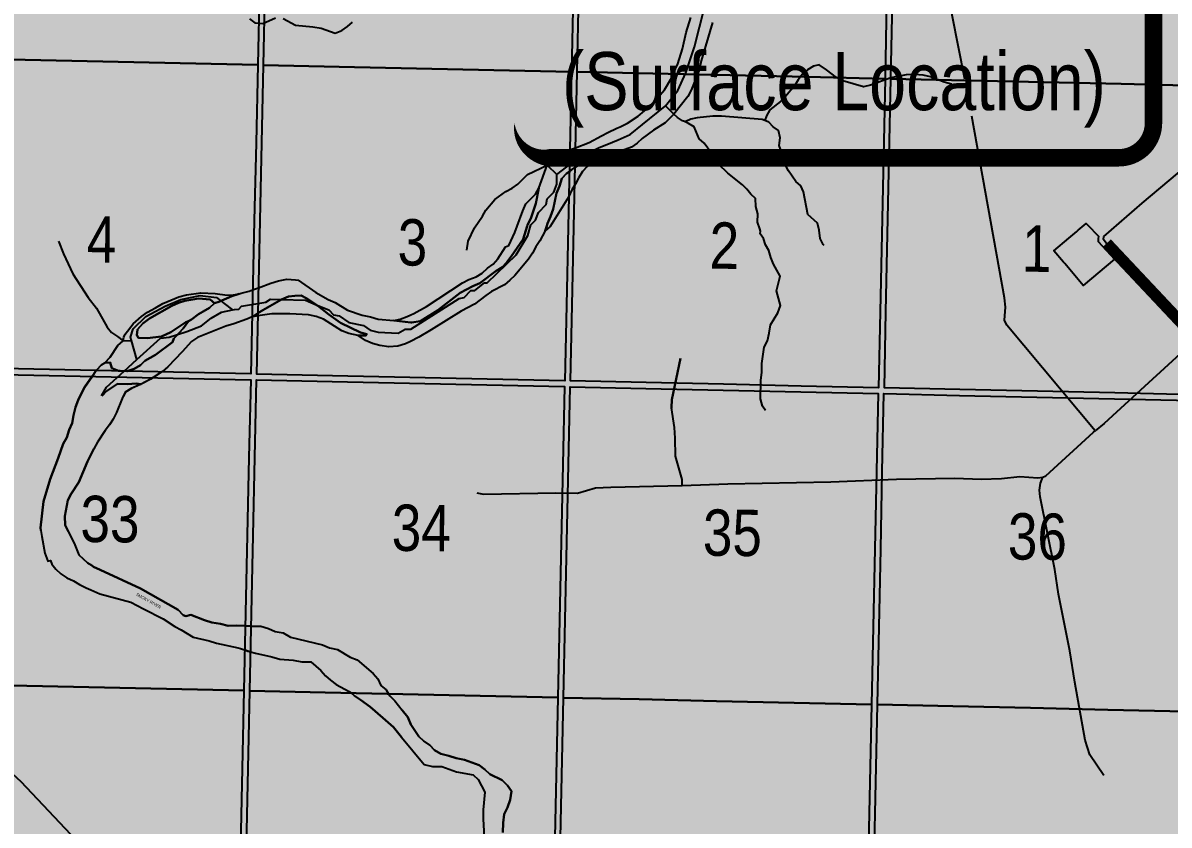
# Model space of a CAD drawing. Extents: x 406396 to 410344, y 6062839 to 6066265.
# Drawn here: x 409497.9 to 409695.2, y 6063198.2 to 6063336.2 of the extents above; entities that cross this region are included whole.
import ezdxf
from ezdxf.enums import TextEntityAlignment as Align

# ---------------------------------------------------------------- set-up
doc = ezdxf.new("R2010")
doc.units = 0
doc.header["$LTSCALE"] = 5
doc.linetypes.add('DASHED2', pattern=[9.525, 6.35, -3.175])
for name, color, linetype in [('CG-NOTES', 7, 'Continuous'), ('P-PROPOSED', 10, 'Continuous'), ('Quarters', 8, 'Continuous'), ('RoadSeg', 57, 'DASHED2'), ('T-WATER', 160, 'Continuous'), ('T-WATER-T', 170, 'Continuous')]:
    doc.layers.add(name, color=color, linetype=linetype)
doc.layers.add('ROUTE-MAP-BACKGROUND-H', color=7, linetype='Continuous', true_color=0xf0ebff)
doc.styles.add('120', font='ARIALN.TTF', dxfattribs={"height": 13})
doc.styles.add('80', font='ARIALN.TTF', dxfattribs={"height": 10})
doc.styles.add('TXT', font='ARIALN.TTF', dxfattribs={"height": 0.2})

# ---------------------------------------------------------------- blocks, each defined once
blk = doc.blocks.new('*U439')
h = blk.add_hatch(color=255)
edge = h.paths.add_edge_path()
edge.add_line((-49, -28.5), (49, -28.5))
edge.add_arc((49, -22.5), 6, 270, 360)
edge.add_line((55, -22.5), (55, 21))
edge.add_arc((49, 21), 6, 0, 90)
edge.add_line((49, 27), (-49, 27))
edge.add_arc((-49, 21), 6, 90, 180)
edge.add_line((-55, 21), (-55, -22.5))
edge.add_arc((-49, -22.5), 6, 180, 270)
at = {"color": 14, "flags": 128}
blk.add_lwpolyline([(-49, -28.5, 3, 3, 0), (49, -28.5, 3, 3, 0.414214), (55, -22.5, 3, 3, 0), (55, 21, 3, 0, 0.414214), (49, 27, 0, 0, 0), (-49, 27, 0, 0, 0.414214), (-55, 21, 0, 0, 0), (-55, -22.5, 0, 3, 0.414214)], format="xyseb", close=True, dxfattribs=at)
at = {"color": 14, "style": '80'}
blk.add_attdef('ENTER_TEXT_001', (-26.85, -4.92), '', height=10, dxfattribs=at)

msp = doc.modelspace()

# ---------------------------------------------------------------- hatches: boundary and pattern name
at = {"layer": 'ROUTE-MAP-BACKGROUND-H'}
h = msp.add_hatch(color=256, dxfattribs=at)
h.dxf.hatch_style = 1
h.paths.add_polyline_path([(410258.66, 6063255.58), (410260.58, 6063368.34), (410268.76, 6064233.9), (408843.43, 6064264.01), (408831.79, 6063292.96), (408823.13, 6062965.95), (408855.63, 6062965.09), (408869, 6062964.74), (410253.21, 6062935.45)])

# ---------------------------------------------------------------- linework, layer by layer
at = {"layer": 'P-PROPOSED', "flags": 128}
msp.add_lwpolyline([(409685.77, 6063295.57), (409680.38, 6063291.03), (409677.21, 6063294.79), (409677, 6063295.05), (409675.34, 6063297.01), (409677.93, 6063299.19), (409679.29, 6063300.33), (409679.54, 6063300.55), (409680.92, 6063301.71), (409681.13, 6063301.5), (409683, 6063299.53), (409682.97, 6063299.07), (409682.94, 6063298.59), (409685.77, 6063295.57)], close=True, dxfattribs=at)
at = {"layer": 'P-PROPOSED', "color": 90, "flags": 128}
msp.add_lwpolyline([(409684.42, 6063298.29, 2, 2, 0), (409699.87, 6063281.86, 2, 2, 0)], format="xyseb", dxfattribs=at)
at = {"layer": 'Quarters'}
for points in [[(409538.3, 6063328.99), (409524.97, 6063329.28), (409511.63, 6063329.57), (409498.3, 6063329.87), (409485.3, 6063330.15), (409485.59, 6063343.53), (409485.89, 6063356.91), (409486.19, 6063370.29), (409486.48, 6063383.67), (409499.48, 6063383.39), (409512.81, 6063383.1), (409526.14, 6063382.81), (409539.47, 6063382.52), (409539.18, 6063369.13), (409538.88, 6063355.75), (409538.59, 6063342.37)], [(409592.29, 6063327.81), (409578.96, 6063328.1), (409565.63, 6063328.39), (409552.3, 6063328.69), (409539.31, 6063328.97), (409539.6, 6063342.35), (409539.89, 6063355.73), (409540.18, 6063369.11), (409540.47, 6063382.49), (409553.46, 6063382.21), (409566.79, 6063381.92), (409580.11, 6063381.63), (409593.44, 6063381.34), (409593.15, 6063367.96), (409592.86, 6063354.57), (409592.58, 6063341.19)], [(409646.28, 6063326.63), (409632.95, 6063326.92), (409619.62, 6063327.21), (409606.29, 6063327.51), (409593.29, 6063327.79), (409593.58, 6063341.17), (409593.87, 6063354.55), (409594.15, 6063367.93), (409594.44, 6063381.31), (409607.43, 6063381.03), (409620.76, 6063380.74), (409634.08, 6063380.45), (409647.41, 6063380.15), (409647.13, 6063366.77), (409646.85, 6063353.39), (409646.56, 6063340.01)], [(409700.27, 6063325.42), (409686.94, 6063325.72), (409673.61, 6063326.02), (409660.28, 6063326.32), (409647.29, 6063326.61), (409647.57, 6063339.99), (409647.85, 6063353.37), (409648.13, 6063366.75), (409648.41, 6063380.13), (409661.4, 6063379.84), (409674.73, 6063379.54), (409688.06, 6063379.24), (409701.38, 6063378.94), (409701.1, 6063365.56), (409700.83, 6063352.18), (409700.55, 6063338.8)], [(409538.3, 6063328.99), (409538.01, 6063315.61), (409537.72, 6063302.23), (409537.43, 6063288.85), (409537.14, 6063275.8), (409523.8, 6063276.09), (409510.46, 6063276.39), (409497.12, 6063276.68), (409484.12, 6063276.96), (409484.41, 6063290.01), (409484.7, 6063303.39), (409485, 6063316.77), (409485.3, 6063330.15), (409498.3, 6063329.87), (409511.63, 6063329.57), (409524.97, 6063329.28)], [(409592.29, 6063327.81), (409592, 6063314.43), (409591.72, 6063301.05), (409591.43, 6063287.67), (409591.15, 6063274.62), (409577.82, 6063274.91), (409564.48, 6063275.21), (409551.15, 6063275.5), (409538.15, 6063275.78), (409538.43, 6063288.83), (409538.72, 6063302.21), (409539.01, 6063315.59), (409539.31, 6063328.97), (409552.3, 6063328.69), (409565.63, 6063328.39), (409578.96, 6063328.1)], [(409646.28, 6063326.63), (409646, 6063313.25), (409645.72, 6063299.87), (409645.44, 6063286.49), (409645.16, 6063273.44), (409631.83, 6063273.73), (409618.49, 6063274.03), (409605.16, 6063274.32), (409592.16, 6063274.6), (409592.43, 6063287.65), (409592.72, 6063301.03), (409593.01, 6063314.41), (409593.29, 6063327.79), (409606.29, 6063327.51), (409619.62, 6063327.21), (409632.95, 6063326.92)], [(409700.27, 6063325.42), (409700, 6063312.04), (409699.72, 6063298.65), (409699.44, 6063285.27), (409699.17, 6063272.23), (409685.84, 6063272.53), (409672.5, 6063272.83), (409659.17, 6063273.13), (409646.17, 6063273.42), (409646.44, 6063286.47), (409646.72, 6063299.85), (409647, 6063313.23), (409647.29, 6063326.61), (409660.28, 6063326.32), (409673.61, 6063326.02), (409686.94, 6063325.72)], [(409536.22, 6063234.67), (409535.93, 6063221.29), (409522.59, 6063221.58), (409509.24, 6063221.87), (409495.9, 6063222.16), (409482.9, 6063222.45), (409483.19, 6063235.83), (409483.49, 6063249.2), (409483.78, 6063262.58), (409484.08, 6063275.96), (409497.08, 6063275.67), (409510.42, 6063275.38), (409523.75, 6063275.09), (409537.09, 6063274.8), (409536.8, 6063261.42), (409536.51, 6063248.04)], [(409590.23, 6063233.48), (409589.95, 6063220.11), (409576.61, 6063220.4), (409563.27, 6063220.69), (409549.93, 6063220.98), (409536.93, 6063221.27), (409537.22, 6063234.64), (409537.51, 6063248.02), (409537.8, 6063261.4), (409538.09, 6063274.78), (409551.09, 6063274.49), (409564.43, 6063274.2), (409577.76, 6063273.91), (409591.09, 6063273.62), (409590.8, 6063260.24), (409590.52, 6063246.86)], [(409644.25, 6063232.3), (409643.96, 6063218.92), (409630.63, 6063219.22), (409617.29, 6063219.51), (409603.95, 6063219.8), (409590.95, 6063220.08), (409591.23, 6063233.46), (409591.52, 6063246.84), (409591.81, 6063260.22), (409592.09, 6063273.6), (409605.09, 6063273.31), (409618.43, 6063273.02), (409631.76, 6063272.73), (409645.09, 6063272.44), (409644.81, 6063259.06), (409644.53, 6063245.68)], [(409698.26, 6063231.09), (409697.98, 6063217.71), (409684.65, 6063218.01), (409671.31, 6063218.31), (409657.97, 6063218.61), (409644.97, 6063218.9), (409645.25, 6063232.28), (409645.53, 6063245.66), (409645.81, 6063259.04), (409646.09, 6063272.42), (409659.09, 6063272.12), (409672.43, 6063271.82), (409685.76, 6063271.52), (409699.09, 6063271.22), (409698.81, 6063257.85), (409698.54, 6063244.47)], [(409535.05, 6063181.15), (409534.77, 6063168.11), (409521.42, 6063168.4), (409508.08, 6063168.69), (409494.73, 6063168.98), (409481.72, 6063169.27), (409482.01, 6063182.31), (409482.31, 6063195.69), (409482.6, 6063209.07), (409482.9, 6063222.45), (409495.9, 6063222.16), (409509.24, 6063221.87), (409522.59, 6063221.58), (409535.93, 6063221.29), (409535.64, 6063207.91), (409535.34, 6063194.53)], [(409589.09, 6063179.97), (409588.81, 6063166.93), (409575.47, 6063167.22), (409562.12, 6063167.51), (409548.78, 6063167.8), (409535.77, 6063168.09), (409536.06, 6063181.13), (409536.35, 6063194.51), (409536.64, 6063207.89), (409536.93, 6063221.27), (409549.93, 6063220.98), (409563.27, 6063220.69), (409576.61, 6063220.4), (409589.95, 6063220.11), (409589.66, 6063206.73), (409589.37, 6063193.35)], [(409643.12, 6063178.79), (409642.85, 6063165.74), (409629.5, 6063166.03), (409616.16, 6063166.33), (409602.82, 6063166.62), (409589.81, 6063166.9), (409590.09, 6063179.95), (409590.38, 6063193.33), (409590.66, 6063206.71), (409590.95, 6063220.08), (409603.95, 6063219.8), (409617.29, 6063219.51), (409630.63, 6063219.22), (409643.96, 6063218.92), (409643.68, 6063205.54), (409643.4, 6063192.17)], [(409697.15, 6063177.58), (409696.88, 6063164.54), (409683.54, 6063164.83), (409670.2, 6063165.13), (409656.86, 6063165.43), (409643.85, 6063165.72), (409644.12, 6063178.76), (409644.41, 6063192.14), (409644.69, 6063205.52), (409644.97, 6063218.9), (409657.97, 6063218.61), (409671.31, 6063218.31), (409684.65, 6063218.01), (409697.98, 6063217.71), (409697.71, 6063204.34), (409697.43, 6063190.96)]]:
    msp.add_lwpolyline(points, close=True, dxfattribs=at)
at = {"layer": 'RoadSeg'}
for points in [[(409682.44, 6063266.03), (409667.26, 6063284.19), (409666.86, 6063285.09), (409666.99, 6063287.29), (409666.86, 6063288.92), (409660.04, 6063326.53), (409657.81, 6063337.58), (409657.57, 6063340.44), (409656.24, 6063347.23), (409655.58, 6063349.76), (409654.55, 6063355.08), (409654.41, 6063356.68), (409653.08, 6063363.3)], [(409699.87, 6063281.86), (409684.5, 6063298.11), (409683.9, 6063298.97), (409683.93, 6063299.44), (409690.56, 6063305.23), (409705.07, 6063317.47), (409714.82, 6063325.53), (409717.31, 6063327.76), (409719.58, 6063329.45), (409720.21, 6063330.19), (409720.34, 6063330.89), (409720.44, 6063334.88)], [(409817.56, 6063249.19), (409809.28, 6063259.34), (409795.06, 6063276.34), (409774.95, 6063300.47), (409761.04, 6063317.47), (409751.96, 6063328.26), (409751.02, 6063328.96), (409750.29, 6063328.69), (409748.63, 6063327.03), (409745.7, 6063324.5), (409741.97, 6063320.8), (409741.64, 6063320.67), (409739.14, 6063318.21), (409737.88, 6063316.48), (409736.51, 6063315.08), (409731.49, 6063310.52), (409730.72, 6063309.35), (409726.36, 6063305.96), (409716.31, 6063296.74), (409704.17, 6063285.92), (409699.87, 6063281.86), (409686.1, 6063269.25), (409684.01, 6063267.29), (409682.44, 6063266.03)], [(409611.34, 6063256.61), (409611.34, 6063257.64), (409610.24, 6063261.67), (409610.17, 6063264.76), (409610.04, 6063266.59), (409609.54, 6063269.95), (409609.61, 6063271.38), (409611.07, 6063278.5)], [(409609.6, 6063269.86), (409609.59, 6063269.95), (409609.65, 6063271.38), (409611.12, 6063278.5)], [(409673.46, 6063258.04), (409673.96, 6063258.27), (409682.15, 6063265.76), (409682.44, 6063266.03)], [(409611.34, 6063256.61), (409619.22, 6063256.91), (409636.96, 6063257.24), (409648.24, 6063257.67), (409658.29, 6063257.84), (409662.85, 6063257.71), (409666.34, 6063257.81), (409669.5, 6063258.14), (409672.56, 6063257.94), (409673.46, 6063258.04)], [(409683.94, 6063206.67), (409681.55, 6063210.23), (409680.75, 6063212.79), (409678.95, 6063222.77), (409678.09, 6063228.16), (409676.12, 6063237.91), (409675.49, 6063242.17), (409672.99, 6063254.65), (409672.86, 6063255.81), (409673.06, 6063256.98), (409673.46, 6063258.04)], [(409576.04, 6063255.34), (409577.17, 6063255.11), (409589.61, 6063255.34), (409593.37, 6063255.28), (409596.47, 6063256.21), (409599.09, 6063256.34), (409611.34, 6063256.61)], [(409560.5, 6063109.84), (409558.5, 6063111.3), (409553.91, 6063115.2), (409550.45, 6063117.43), (409549.52, 6063118.56), (409548.88, 6063120.15), (409548.98, 6063121.78), (409549.65, 6063122.98), (409552.88, 6063130.34), (409553.28, 6063131.7), (409553.58, 6063146.27), (409553.58, 6063146.91), (409553.34, 6063147.44), (409543.36, 6063158.02), (409537.5, 6063163.91), (409533.54, 6063168.27), (409519.24, 6063183.34), (409510.09, 6063192.36), (409497.58, 6063205.6), (409496.14, 6063206.93)]]:
    msp.add_lwpolyline(points, dxfattribs=at)
at = {"layer": 'T-WATER'}
for p, q in [((409609.95, 6063320.55), (409608.5, 6063321.96)), ((409588.12, 6063311.73), (409589.79, 6063310.11)), ((409515.16, 6063281.49), (409516.56, 6063281.58)), ((409517.5, 6063278.29), (409516.56, 6063281.58)), ((409517.5, 6063278.29), (409521.57, 6063281.99)), ((409521.57, 6063281.99), (409523.05, 6063282.16)), ((409523.05, 6063282.16), (409524.5, 6063282.62)), ((409515.31, 6063276.29), (409517.5, 6063278.29))]:
    msp.add_line(p, q, dxfattribs=at)
for points in [[(409608.5, 6063321.96), (409610.62, 6063324.57), (409612.01, 6063327.63), (409613.46, 6063332.13), (409615.18, 6063338.86), (409615.62, 6063341.35)], [(409507.83, 6063272.1), (409508.53, 6063273.52), (409509.84, 6063275.42), (409510.51, 6063276.41), (409510.6, 6063276.54), (409511.43, 6063277.39), (409512.01, 6063277.73), (409512.93, 6063277.79), (409513.22, 6063276.78), (409514.35, 6063276.33), (409514.64, 6063276.32), (409515.77, 6063276.27), (409515.83, 6063276.29), (409517.03, 6063276.7), (409518.13, 6063277.3), (409518.9, 6063278.04), (409520.72, 6063279.1), (409523.62, 6063281.27), (409523.87, 6063281.88), (409524.07, 6063282.16), (409525.45, 6063283.64), (409526.38, 6063284.91), (409526.92, 6063285.15), (409528.12, 6063286.07), (409528.92, 6063286.58), (409530.02, 6063287.17), (409530.86, 6063288.01), (409531.61, 6063288.22), (409533.82, 6063289.18), (409535.12, 6063289.58), (409535.44, 6063289.72), (409536.85, 6063290.04), (409537.42, 6063290.26), (409538.44, 6063290.63), (409540.58, 6063291.43), (409541.9, 6063291.84), (409543.31, 6063292.14), (409544.79, 6063292.02), (409545.26, 6063291.92), (409548.28, 6063289.83), (409550.44, 6063288.6), (409551.66, 6063288.09), (409553.74, 6063286.81), (409556.26, 6063285.92), (409557.69, 6063285.63), (409559.02, 6063285.26), (409561.76, 6063285.03), (409564.66, 6063284.67), (409564.82, 6063284.65), (409566.25, 6063284.87), (409569.32, 6063286.8), (409573.13, 6063289.77), (409575.33, 6063290.92), (409576.51, 6063291.41), (409579.34, 6063293.58), (409580.38, 6063294.2), (409581.2, 6063295.07), (409581.93, 6063296), (409583.98, 6063298.98), (409584.68, 6063301.23), (409584.75, 6063301.46), (409585.32, 6063302.57), (409586.16, 6063305.14), (409586.68, 6063307.78), (409588.12, 6063311.73), (409588.62, 6063312.43), (409589.42, 6063313.29), (409590.52, 6063313.84), (409591.97, 6063314.38), (409592.98, 6063314.75), (409595.35, 6063315.63), (409597.48, 6063316.79), (409598.57, 6063317.39), (409600.14, 6063318.11), (409600.4, 6063318.23), (409600.67, 6063318.35), (409601.98, 6063318.95), (409603.81, 6063320.15), (409605.98, 6063321.99), (409608.32, 6063324.69), (409609.57, 6063326.84), (409609.83, 6063327.45), (409610.59, 6063329.21), (409611.43, 6063331.78), (409612.07, 6063334.57), (409612.85, 6063337.18)], [(409536.86, 6063336.94), (409537.78, 6063336.22), (409539.19, 6063336.11), (409541.38, 6063337.13)], [(409542.69, 6063336.96), (409544.83, 6063335.84), (409547.8, 6063335.58), (409549.23, 6063335.35), (409551.62, 6063334.44), (409552.77, 6063334.91), (409553.75, 6063335.6), (409554.63, 6063336.34)], [(409616.59, 6063336.28), (409614.65, 6063329.7), (409614.34, 6063328.3), (409613.98, 6063327.36), (409612.92, 6063324.65), (409612.32, 6063323.58), (409609.95, 6063320.55), (409608.43, 6063319.04), (409606.41, 6063317.74), (409604.46, 6063316.35), (409603.6, 6063315.54), (409602.62, 6063314.86), (409602.2, 6063314.69), (409601.22, 6063314.31), (409600.58, 6063314.13), (409600.31, 6063314.05), (409600.05, 6063313.98), (409599.95, 6063313.95), (409599.53, 6063313.76), (409597.84, 6063313.75), (409597.41, 6063313.59), (409595.49, 6063312.85), (409594.38, 6063312.32), (409592.91, 6063311.33), (409592.38, 6063310.98), (409591.89, 6063310.61), (409591.44, 6063310.28), (409590.63, 6063309.42), (409590.27, 6063308.1), (409589.74, 6063306.95), (409589.13, 6063304.18), (409588.72, 6063302.89), (409588.21, 6063301.72), (409588.03, 6063301.15), (409587.8, 6063300.43), (409586.86, 6063298.72), (409586.17, 6063297.71), (409585.62, 6063296.58), (409584.93, 6063295.56), (409582.57, 6063292.78), (409581.71, 6063291.92), (409580.77, 6063291.16), (409578.56, 6063289.98), (409577.55, 6063289.29), (409575.61, 6063287.81), (409573.35, 6063286.64), (409568.17, 6063283.38), (409566.04, 6063282.11), (409564.59, 6063281.4), (409563.73, 6063280.98), (409562.42, 6063280.59), (409560.88, 6063280.47), (409559.34, 6063280.68), (409558.04, 6063281.07), (409556.83, 6063281.59), (409555.58, 6063282.43), (409556.92, 6063282.42), (409557.06, 6063282.65), (409556.01, 6063282.93), (409552.57, 6063284.6), (409550.57, 6063286.03), (409548.66, 6063287.51), (409546.63, 6063288.87), (409545.78, 6063289.3), (409544.71, 6063289.26), (409543.59, 6063289.13), (409542.4, 6063288.63), (409539.2, 6063286.81), (409538.34, 6063286.26), (409537.4, 6063285.66), (409537.32, 6063285.63), (409536.44, 6063285.24), (409534.17, 6063284.41), (409532.8, 6063284.05), (409527.93, 6063282.08), (409526.92, 6063281.41), (409525.32, 6063279.62), (409522.83, 6063277.05), (409521.93, 6063276.24), (409521.82, 6063276.16), (409520.33, 6063275.19), (409519.88, 6063274.9), (409518.27, 6063274.06), (409517.39, 6063274.17), (409515.91, 6063274.07), (409514.17, 6063274.08), (409512.26, 6063272.82), (409511.54, 6063272.02)], [(409657.71, 6063325.71), (409656.43, 6063326.02), (409654.1, 6063326.92), (409652.82, 6063327.23), (409651.35, 6063327.35), (409649.91, 6063327.27), (409647.29, 6063326.76), (409643.75, 6063325.52), (409642.55, 6063325.2), (409639.01, 6063326.25), (409637.95, 6063326.81), (409636.21, 6063328.18), (409634.96, 6063329.03), (409633.94, 6063328.79), (409632.96, 6063328.17), (409632.06, 6063327.41), (409631.33, 6063326.46), (409630.68, 6063325.4), (409629.15, 6063323.56), (409628.31, 6063322.73), (409626.46, 6063321.29), (409625.88, 6063320.22), (409625.59, 6063319.41)], [(409600.36, 6063316.1), (409602.43, 6063317.02), (409604.54, 6063318.74), (409608.45, 6063321.9), (409608.5, 6063321.96)], [(409611.74, 6063319.24), (409611.42, 6063319.37), (409610.58, 6063319.94), (409609.95, 6063320.55)], [(409625.59, 6063319.41), (409625.15, 6063319.6), (409618.11, 6063320.17), (409616.66, 6063320.15), (409613.97, 6063319.89), (409612.85, 6063319.65), (409611.99, 6063319.25), (409611.74, 6063319.24)], [(409624.84, 6063300.36), (409624.74, 6063300.8), (409624.32, 6063301.92), (409624.37, 6063303.36), (409624.06, 6063304.6), (409623.96, 6063306.01), (409623.17, 6063306.74), (409622.48, 6063307.6), (409621.73, 6063308.37), (409619.21, 6063310.38), (409617.64, 6063311.91), (409616.62, 6063313.89), (409615.79, 6063314.67), (409615.12, 6063315.53), (409614.31, 6063316.29), (409613.43, 6063318.36), (409612.47, 6063318.93), (409611.74, 6063319.24)], [(409635.79, 6063297.92), (409635.61, 6063298.08), (409635.09, 6063299.1), (409634.97, 6063300.53), (409634.63, 6063301.75), (409632.98, 6063303.26), (409632.24, 6063307.18), (409631.78, 6063308.21), (409630.94, 6063308.96), (409629.69, 6063310.75), (409629.16, 6063311.77), (409628.86, 6063312.95), (409628.04, 6063315.1), (409628.23, 6063316.46), (409627.95, 6063317.71), (409627.01, 6063318.33), (409626.28, 6063319.13), (409625.59, 6063319.41)], [(409589.79, 6063310.11), (409592.27, 6063312.01), (409594.36, 6063313.45), (409596.98, 6063314.71), (409599.36, 6063315.72), (409600.36, 6063316.1)], [(409574.29, 6063297.13), (409574.51, 6063298.66), (409575.61, 6063300.95), (409576.97, 6063302.97), (409577.59, 6063304.02), (409579.1, 6063305.84), (409581.03, 6063307.23), (409582.12, 6063307.79), (409583.09, 6063308.47), (409584.75, 6063310.16), (409588.12, 6063311.73)], [(409548.34, 6063287.72), (409550.52, 6063286.82), (409551.35, 6063285.99), (409552.35, 6063285.82), (409554.01, 6063284.65), (409556.51, 6063284.16), (409557.67, 6063283.32), (409559.01, 6063282.99), (409562.5, 6063282.82), (409563.66, 6063283.49), (409564.66, 6063283.49), (409572.98, 6063288.81), (409573.81, 6063288.98), (409574.98, 6063290.15), (409575.65, 6063290.15), (409577.31, 6063291.48), (409577.81, 6063291.48), (409582.8, 6063296.3), (409584.8, 6063299.63), (409585.3, 6063301.46), (409586.13, 6063302.29), (409586.63, 6063303.62), (409587.96, 6063304.95), (409588.13, 6063305.95), (409589.29, 6063307.12), (409589.79, 6063308.45), (409589.79, 6063310.11)], [(409625.72, 6063269.5), (409625.19, 6063270.28), (409624.87, 6063271.52), (409624.9, 6063274.66), (409625.06, 6063276.11), (409625.07, 6063277.63), (409625.48, 6063280.43), (409626.03, 6063281.5), (409626.36, 6063282.85), (409626.58, 6063284.27), (409627.85, 6063286.33), (409628.28, 6063287.59), (409627.59, 6063290.09), (409628.22, 6063292.62), (409627.1, 6063294.73), (409626.64, 6063295.84), (409626.29, 6063297.08), (409625.68, 6063298.01), (409625.35, 6063299.12), (409624.8, 6063299.92), (409624.84, 6063300.36)], [(409504.03, 6063298.66), (409504.88, 6063296.48), (409506.48, 6063293.03), (409509.11, 6063288.94), (409510.55, 6063287.14), (409512.38, 6063283.86), (409513.16, 6063282.92), (409514.19, 6063282.28), (409515.16, 6063281.49)], [(409516.56, 6063281.58), (409516.4, 6063282.14), (409516.85, 6063283.59), (409519.02, 6063285.7), (409522.39, 6063287.45), (409525.07, 6063288.61), (409528.41, 6063289.29), (409531.19, 6063288.97), (409531.96, 6063288.37)], [(409531.96, 6063288.37), (409532.52, 6063287.93), (409533.98, 6063286.82)], [(409535, 6063286.98), (409535.04, 6063286.98), (409535.54, 6063287.48), (409539.7, 6063288.15), (409540.53, 6063288.65), (409542.34, 6063288.6)], [(409542.34, 6063288.6), (409546.53, 6063288.48), (409548.34, 6063287.72)], [(409524.5, 6063282.62), (409526.08, 6063283.13), (409528.65, 6063284.09), (409530.28, 6063285.39), (409532.08, 6063286.42), (409533.98, 6063286.82)], [(409533.98, 6063286.82), (409534.32, 6063286.89), (409535, 6063286.98)], [(409511.41, 6063272.02), (409512.25, 6063273.51), (409515.31, 6063276.29)], [(409509.81, 6063275.42), (409508.51, 6063273.52), (409507.39, 6063271.28), (409506.94, 6063270.1), (409506.58, 6063268.66), (409506.35, 6063267.34), (409505.84, 6063266.18), (409505.45, 6063264.89), (409504.84, 6063263.8), (409503.98, 6063261.32), (409502.6, 6063257.7), (409501.43, 6063253.84), (409500.92, 6063249.33), (409500.98, 6063248.84), (409501.12, 6063247.82), (409501.66, 6063244.96), (409502.17, 6063243.6), (409502.62, 6063243.68), (409502.88, 6063243.09), (409503.55, 6063242.21), (409504.39, 6063241.38), (409505.43, 6063240.72), (409506.6, 6063240.22), (409507.64, 6063239.55), (409508.75, 6063238.97), (409509.58, 6063238.62), (409511.11, 6063237.98), (409516.44, 6063236.54), (409518.62, 6063235.35), (409522.05, 6063233.68), (409524.03, 6063232.33), (409525.15, 6063231.77), (409527.22, 6063230.51), (409529.94, 6063229.87), (409531.21, 6063229.44), (409534.92, 6063228.66), (409535.35, 6063228.57), (409536.04, 6063228.31), (409536.58, 6063228.11), (409537.04, 6063227.98), (409537.93, 6063227.74), (409540.73, 6063227.13), (409542.12, 6063226.74), (409544.42, 6063226.53), (409545.89, 6063226.25), (409547.45, 6063226.23), (409549.16, 6063224.76), (409549.95, 6063223.86), (409550.83, 6063223.07), (409551.81, 6063222.37), (409554.07, 6063221.16), (409554.36, 6063220.91), (409554.96, 6063220.38), (409556.02, 6063219.7), (409557.63, 6063218.51), (409559.86, 6063216.62), (409561.65, 6063215.01), (409563.08, 6063213.28), (409566.98, 6063208.56), (409568.39, 6063208.24), (409570, 6063208.25), (409572.5, 6063207.33), (409575.38, 6063206.81), (409576.24, 6063205.99), (409577.41, 6063203.84), (409577.1, 6063200.78), (409577.08, 6063199.19), (409577.3, 6063196.14)], [(409500.98, 6063248.84), (409500.92, 6063249.33), (409501.43, 6063253.84), (409502.6, 6063257.7), (409503.98, 6063261.32), (409504.84, 6063263.8), (409505.45, 6063264.89), (409505.84, 6063266.18), (409506.35, 6063267.34), (409506.58, 6063268.66), (409506.94, 6063270.1), (409507.39, 6063271.28), (409508.51, 6063273.52), (409509.81, 6063275.42)], [(409520.31, 6063275.19), (409519.85, 6063274.9), (409518.24, 6063274.06), (409516.53, 6063273.32), (409515.49, 6063272.67), (409514.96, 6063271.56), (409514.02, 6063269.18), (409513.45, 6063268.03), (409512.78, 6063267.03), (409512.02, 6063266.1), (409510.7, 6063264.08), (409510.11, 6063262.89), (409509.03, 6063260.72), (409507.5, 6063257.2), (409506.19, 6063255.15), (409505.62, 6063254.08), (409505.12, 6063251.31), (409505.15, 6063249.77), (409505.66, 6063248.74), (409506.83, 6063246.39), (409507.5, 6063244.66), (409509.01, 6063243.28), (409509.67, 6063242.87), (409510.06, 6063242.62), (409511.16, 6063242.06), (409518.13, 6063238.88), (409524.6, 6063235.21), (409525.46, 6063234.28), (409525.92, 6063234.12), (409526.78, 6063234.37), (409529.16, 6063233.42), (409530.42, 6063233.03), (409531.88, 6063232.8), (409533.21, 6063232.44), (409534.61, 6063232.5), (409536.13, 6063232.45), (409537, 6063232.43), (409537.14, 6063232.42), (409538.84, 6063232.37), (409540.14, 6063232), (409541.31, 6063231.5), (409542.68, 6063231.22), (409543.97, 6063230.47), (409549.47, 6063229.2), (409550.65, 6063228.69), (409552.01, 6063228.36), (409554.24, 6063227.07), (409555.42, 6063226.57), (409558.16, 6063224.24), (409558.96, 6063223.33), (409559.48, 6063222.18), (409560.39, 6063221.43), (409560.83, 6063220.77), (409561.06, 6063220.41), (409561.9, 6063219.55), (409563.18, 6063217.93), (409564.15, 6063216.7), (409564.68, 6063215.48), (409566.02, 6063213.42), (409566.88, 6063212.58), (409567.9, 6063211.9), (409568.73, 6063211.05), (409569.8, 6063210.44), (409571.2, 6063210.09), (409572.48, 6063209.65), (409573.89, 6063209.36), (409576.42, 6063208.45), (409577.4, 6063207.72), (409578.25, 6063206.89), (409580.39, 6063205.88), (409581.31, 6063204.99), (409581.97, 6063203.97), (409581.77, 6063202.49), (409581.32, 6063201.2), (409580.74, 6063200.05), (409580.54, 6063198.52), (409580.48, 6063196.9)], [(409520.3, 6063275.19), (409519.85, 6063274.9), (409518.24, 6063274.06), (409516.53, 6063273.32), (409515.49, 6063272.67), (409514.96, 6063271.56), (409514.02, 6063269.18), (409513.45, 6063268.03), (409512.78, 6063267.03), (409512.02, 6063266.1), (409510.7, 6063264.08), (409510.11, 6063262.89)], [(409511.54, 6063272.02), (409512.26, 6063272.82), (409514.17, 6063274.08), (409515.91, 6063274.07), (409517.39, 6063274.17), (409518.27, 6063274.06)], [(409518.27, 6063274.06), (409516.55, 6063273.32), (409515.52, 6063272.67), (409515.17, 6063271.94)], [(409505.66, 6063248.74), (409505.15, 6063249.77), (409505.12, 6063251.31), (409505.62, 6063254.08), (409506.19, 6063255.15), (409507.5, 6063257.2), (409509.03, 6063260.72), (409510.11, 6063262.89)], [(409500.98, 6063248.84), (409501.12, 6063247.82), (409501.66, 6063244.96), (409502.17, 6063243.6), (409502.62, 6063243.68), (409502.88, 6063243.09), (409503.55, 6063242.21), (409504.39, 6063241.38), (409505.43, 6063240.72), (409506.6, 6063240.22), (409507.64, 6063239.55), (409508.75, 6063238.97), (409509.58, 6063238.62)], [(409505.66, 6063248.74), (409506.83, 6063246.39), (409507.5, 6063244.66), (409509.01, 6063243.28), (409509.67, 6063242.87)], [(409536.13, 6063232.45), (409534.61, 6063232.5), (409533.21, 6063232.44), (409531.88, 6063232.8), (409530.42, 6063233.03), (409529.16, 6063233.42), (409526.78, 6063234.37), (409525.92, 6063234.12), (409525.46, 6063234.28), (409524.6, 6063235.21), (409518.13, 6063238.88), (409511.16, 6063242.06), (409510.06, 6063242.62), (409509.67, 6063242.87)], [(409509.58, 6063238.62), (409511.11, 6063237.98), (409516.44, 6063236.54), (409518.62, 6063235.35), (409522.05, 6063233.68), (409524.03, 6063232.33), (409525.15, 6063231.77), (409527.22, 6063230.51), (409529.94, 6063229.87), (409531.21, 6063229.44), (409534.92, 6063228.66), (409535.35, 6063228.57), (409536.04, 6063228.31)], [(409536.13, 6063232.45), (409537, 6063232.43), (409537.14, 6063232.42)], [(409537.14, 6063232.42), (409538.84, 6063232.37), (409540.14, 6063232), (409541.31, 6063231.5), (409542.68, 6063231.22), (409543.97, 6063230.47), (409549.47, 6063229.2), (409550.65, 6063228.69), (409552.01, 6063228.36), (409554.24, 6063227.07), (409555.42, 6063226.57), (409558.16, 6063224.24), (409558.96, 6063223.33), (409559.48, 6063222.18), (409560.39, 6063221.43), (409560.83, 6063220.77)], [(409537.04, 6063227.98), (409536.58, 6063228.11), (409536.04, 6063228.31)], [(409537.04, 6063227.98), (409537.93, 6063227.74), (409540.73, 6063227.13), (409542.12, 6063226.74), (409544.42, 6063226.53), (409545.89, 6063226.25), (409547.45, 6063226.23), (409549.16, 6063224.76), (409549.95, 6063223.86), (409550.83, 6063223.07), (409551.81, 6063222.37), (409554.07, 6063221.16), (409554.36, 6063220.91)], [(409563.08, 6063213.28), (409561.65, 6063215.01), (409559.86, 6063216.62), (409557.63, 6063218.51), (409556.02, 6063219.7), (409554.96, 6063220.38), (409554.36, 6063220.91)], [(409560.83, 6063220.77), (409561.06, 6063220.41), (409561.9, 6063219.55), (409563.18, 6063217.93)], [(409580.48, 6063196.9), (409580.54, 6063198.52), (409580.74, 6063200.05), (409581.32, 6063201.2), (409581.77, 6063202.49), (409581.97, 6063203.97), (409581.31, 6063204.99), (409580.39, 6063205.88), (409578.25, 6063206.89), (409577.4, 6063207.72), (409576.42, 6063208.45), (409573.89, 6063209.36), (409572.48, 6063209.65), (409571.2, 6063210.09), (409569.8, 6063210.44), (409568.73, 6063211.05), (409567.9, 6063211.9), (409566.88, 6063212.58), (409566.02, 6063213.42), (409564.68, 6063215.48), (409564.15, 6063216.7), (409563.18, 6063217.93)], [(409563.08, 6063213.28), (409566.98, 6063208.56), (409568.39, 6063208.24), (409570, 6063208.25), (409572.5, 6063207.33), (409575.38, 6063206.81), (409576.24, 6063205.99), (409577.41, 6063203.84), (409577.1, 6063200.78), (409577.08, 6063199.19), (409577.3, 6063196.14), (409577.3, 6063194.49), (409577.38, 6063193.63)]]:
    msp.add_lwpolyline(points, dxfattribs=at)
for points in [[(409599.53, 6063313.76), (409597.39, 6063312.8), (409596.96, 6063312.72), (409595.89, 6063312.26), (409594.99, 6063311.52), (409594.21, 6063310.64), (409593.58, 6063309.62), (409593.02, 6063308.51), (409592.84, 6063308.22), (409592.37, 6063307.48), (409591.84, 6063306.33), (409591.79, 6063306.25), (409588.63, 6063301.2), (409588.56, 6063301.14), (409587.8, 6063300.43), (409588.03, 6063301.15), (409588.21, 6063301.72), (409588.72, 6063302.89), (409589.13, 6063304.18), (409589.74, 6063306.95), (409590.27, 6063308.1), (409590.63, 6063309.42), (409591.44, 6063310.28), (409591.89, 6063310.61), (409592.38, 6063310.98), (409592.91, 6063311.33), (409594.38, 6063312.32), (409595.49, 6063312.85), (409597.41, 6063313.59), (409597.84, 6063313.75), (409599.53, 6063313.76)], [(409586.68, 6063307.78), (409586.16, 6063305.14), (409585.32, 6063302.57), (409584.75, 6063301.46), (409584.68, 6063301.23), (409583.98, 6063298.98), (409581.93, 6063296), (409581.2, 6063295.07), (409580.38, 6063294.2), (409579.34, 6063293.58), (409576.51, 6063291.41), (409575.33, 6063290.92), (409573.13, 6063289.77), (409569.32, 6063286.8), (409566.25, 6063284.87), (409564.82, 6063284.65), (409564.66, 6063284.67), (409561.76, 6063285.03), (409562.82, 6063285.23), (409564.04, 6063285.67), (409564.68, 6063285.97), (409565.16, 6063286.2), (409567.38, 6063287.43), (409573.53, 6063291.49), (409574.66, 6063292.08), (409575.92, 6063292.52), (409576.93, 6063293.17), (409577.84, 6063294.01), (409578.84, 6063294.73), (409579.64, 6063295.64), (409580.98, 6063297.71), (409581.53, 6063297.89), (409582.57, 6063300.14), (409582.97, 6063301.26), (409583.92, 6063303.91), (409584.45, 6063305.07), (409586.12, 6063306.76), (409586.68, 6063307.78)], [(409530.86, 6063288.01), (409530.09, 6063288.62), (409528.09, 6063288.77), (409527.11, 6063288.64), (409525.76, 6063288.38), (409524.65, 6063288.03), (409523.5, 6063287.52), (409519.68, 6063285.35), (409518.52, 6063284.49), (409517.59, 6063283.48), (409517.49, 6063282.47), (409517.78, 6063282), (409519.25, 6063281.98), (409521.73, 6063282.28), (409523.32, 6063282.99), (409525.95, 6063284.71), (409526.38, 6063284.91), (409525.45, 6063283.64), (409524.07, 6063282.16), (409523.87, 6063281.88), (409523.62, 6063281.27), (409520.72, 6063279.1), (409518.9, 6063278.04), (409518.13, 6063277.3), (409517.03, 6063276.7), (409515.83, 6063276.29), (409515.77, 6063276.27), (409514.64, 6063276.32), (409514.35, 6063276.33), (409513.22, 6063276.78), (409512.93, 6063277.79), (409512.01, 6063277.73), (409512.89, 6063278.72), (409514.25, 6063280.69), (409515.16, 6063281.49), (409515.25, 6063282.13), (409515.46, 6063282.63), (409516.86, 6063284.41), (409518.29, 6063285.72), (409519.34, 6063286.43), (409520.72, 6063287.17), (409521.99, 6063287.92), (409524.75, 6063289.08), (409526.06, 6063289.44), (409528.51, 6063289.78), (409531, 6063289.63), (409533.05, 6063289.35), (409534.12, 6063289.43), (409535.12, 6063289.58), (409533.82, 6063289.18), (409531.61, 6063288.22), (409530.86, 6063288.01)], [(409530.86, 6063288.01), (409530.02, 6063287.17), (409528.92, 6063286.58), (409528.12, 6063286.07), (409526.92, 6063285.15), (409526.38, 6063284.91), (409525.95, 6063284.71), (409523.32, 6063282.99), (409521.73, 6063282.28), (409519.25, 6063281.98), (409517.78, 6063282), (409517.49, 6063282.47), (409517.59, 6063283.48), (409518.52, 6063284.49), (409519.68, 6063285.35), (409523.5, 6063287.52), (409524.65, 6063288.03), (409525.76, 6063288.38), (409527.11, 6063288.64), (409528.09, 6063288.77), (409530.09, 6063288.62), (409530.86, 6063288.01)], [(409555.58, 6063282.43), (409553.97, 6063282.74), (409552.76, 6063283.23), (409549.63, 6063285.22), (409548.39, 6063285.67), (409547.02, 6063285.99), (409543.84, 6063286.16), (409540.73, 6063286.14), (409538.33, 6063285.79), (409537.4, 6063285.66), (409538.34, 6063286.26), (409539.2, 6063286.81), (409542.4, 6063288.63), (409543.59, 6063289.13), (409544.71, 6063289.26), (409545.78, 6063289.3), (409546.63, 6063288.87), (409548.66, 6063287.51), (409550.57, 6063286.03), (409552.57, 6063284.6), (409556.01, 6063282.93), (409557.06, 6063282.65), (409556.92, 6063282.42), (409555.58, 6063282.43)]]:
    msp.add_lwpolyline(points, close=True, dxfattribs=at)

# ---------------------------------------------------------------- block references
at = {"layer": 'CG-NOTES', "color": 6}
ref = msp.add_blockref('*U439', (409637.49, 6063341.51), dxfattribs=at)
ref.add_attrib('ENTER_TEXT_001', 'Water Reservoir', (409595.96, 6063354.76), dxfattribs={"layer": '0', "color": 14, "height": 10, "style": '80'})
ref.add_attrib('ENTER_TEXT_002', '7-1-66-4-W.6M.', (409597.62, 6063338.05), dxfattribs={"layer": '0', "color": 14, "height": 10, "style": '80'})
ref.add_attrib('ENTER_TEXT_003', '(Surface Location)', (409590.69, 6063321.21), dxfattribs={"layer": '0', "color": 14, "height": 10, "style": '80'})

# ---------------------------------------------------------------- texts
at = {"layer": 'RoadSeg', "style": '120'}
for s, height, p in [('4', 7.98, (409508.84, 6063294.97)), ('3', 7.98, (409562.37, 6063294.49)), ('2', 7.98, (409616.04, 6063293.93)), ('1', 7.98, (409669.81, 6063293.41)), ('33', 7.971, (409507.77, 6063246.89)), ('34', 7.971, (409561.35, 6063245.37)), ('35', 7.971, (409614.9, 6063244.53)), ('36', 7.971, (409667.4, 6063243.88))]:
    msp.add_text(s, height=height, rotation=359.4504, dxfattribs=at).set_placement(p)
at = {"layer": 'T-WATER-T', "style": 'TXT'}
msp.add_text('SMOKY RIVER', height=0.5041, rotation=330.8842, dxfattribs=at).set_placement((409519.39, 6063236.54), align=Align.CENTER)

doc.saveas('drawing.dxf')
